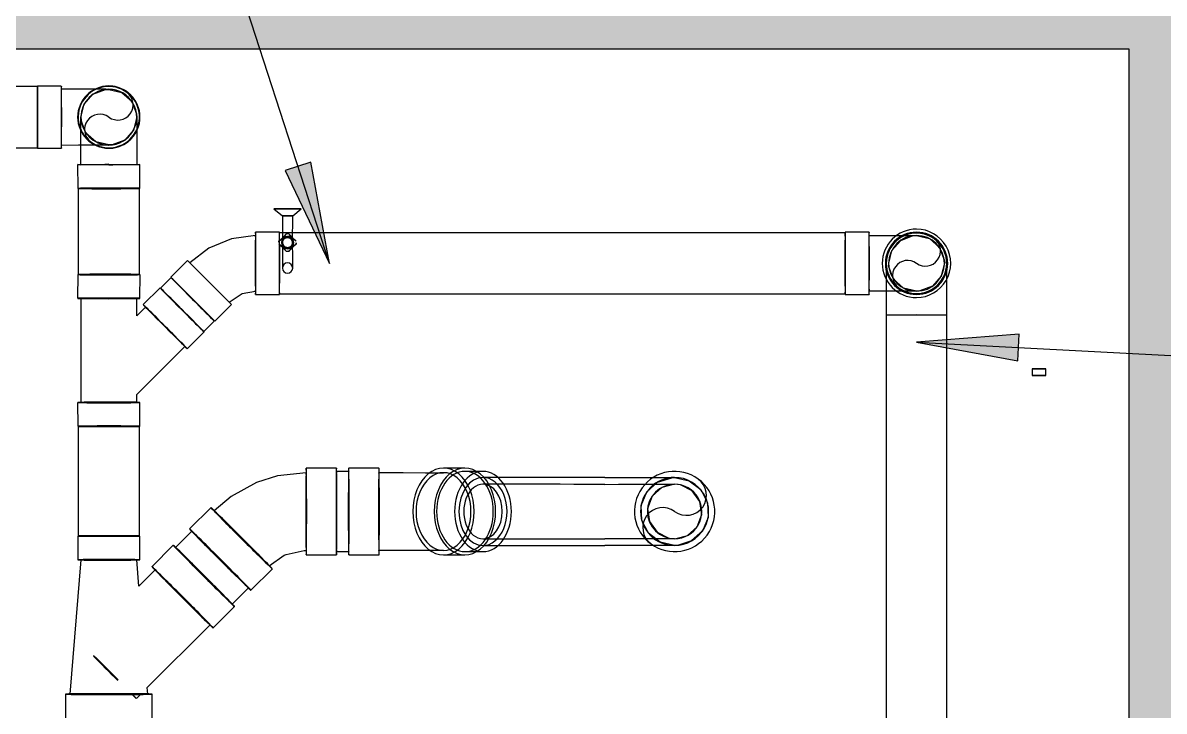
# Model space of a CAD drawing. Header units: inches. Extents: x 400392 to 401495, y 4543971 to 4544133.
# Drawn here: x 400865.218 to 400866.895, y 4544071.67 to 4544072.682 of the extents above; entities that cross this region are included whole.
import ezdxf

# ---------------------------------------------------------------- set-up
doc = ezdxf.new("R2010")
doc.units = ezdxf.units.IN
doc.header["$MEASUREMENT"] = 0
doc.layers.add('A-DETL-GENF', color=92, linetype='Continuous', lineweight=9)
doc.layers.add('kolon tarama prota', color=252, linetype='Continuous')
doc.layers.add('perde prota', color=1, linetype='Continuous')

# ---------------------------------------------------------------- blocks, each defined once
blk = doc.blocks.new('+24.06 mekanik')
at = {"layer": 'kolon tarama prota'}
for points in [[(105099.2, 206604.5), (105235.7, 206669.6), (105214.2, 206702.7)], [(104333, 206191.1), (104223.4, 206295.4), (104200.2, 206263.4)]]:
    blk.add_hatch(color=253, dxfattribs=at).paths.add_polyline_path(points, flags=0)
at = {"layer": 'kolon tarama prota', "color": 253}
for p, q in [((105099.2, 206604.5), (105531.3, 206884.9)), ((105068.1, 206725.2), (105068.1, 206725.2)), ((105214.2, 206702.7), (105099.2, 206604.5)), ((105235.7, 206669.6), (105214.2, 206702.7)), ((104947.6, 206694.3), (104919.3, 206673.7)), ((104919.8, 206673), (104247, 206184.2)), ((104994, 206671.3), (104994, 206671.3)), ((105099.2, 206604.5), (105235.7, 206669.6)), ((105259.7, 206672.8), (105275.9, 206684.6)), ((105275.9, 206684.6), (105259.7, 206672.8)), ((105259.7, 206672.8), (105265.6, 206664.7)), ((105265.6, 206664.7), (105281.8, 206676.5)), ((105281.8, 206676.5), (105265.6, 206664.7)), ((105281.8, 206676.5), (105275.9, 206684.6)), ((105075.7, 206636.8), (105111.7, 206662.9)), ((105111.7, 206662.9), (105075.7, 206636.8)), ((114612, 193586.7), (105111.7, 206662.9)), ((105039.7, 206610.6), (105075.7, 206636.8)), ((105075.7, 206636.8), (105039.7, 206610.6)), ((105075.7, 206636.8), (105075.7, 206636.8)), ((105075.7, 206636.8), (105075.7, 206636.8)), ((104973.2, 206599.6), (105001.5, 206620.2)), ((105039.7, 206610.6), (114540.1, 193534.5)), ((104299.9, 206111.4), (104972.7, 206600.2)), ((104333, 206191.1), (103931.9, 206483.1)), ((104223.4, 206295.4), (104200.2, 206263.4)), ((104333, 206191.1), (104223.4, 206295.4)), ((104200.2, 206263.4), (104333, 206191.1)), ((104252.3, 206231.4), (104219.9, 206207.8)), ((104219.9, 206207.8), (104252.3, 206231.4)), ((104248.1, 206215.9), (104252.3, 206231.4)), ((104219.9, 206207.8), (104235.9, 206207.1)), ((104248.1, 206215.9), (104235.9, 206207.1)), ((104235.9, 206207.1), (104248.1, 206215.9)), ((104235.9, 206207.1), (104248.1, 206215.9)), ((104248.1, 206215.9), (104235.9, 206207.1)), ((104235.9, 206207.1), (104259.2, 206175.1)), ((104271.3, 206183.9), (104248.1, 206215.9)), ((104246.5, 206184.8), (104218.2, 206164.3)), ((104284.4, 206165.9), (104271.3, 206183.9)), ((103860.8, 206170.4), (103832.5, 206149.8)), ((104259.2, 206175.1), (104272.3, 206157)), ((104845.7, 206174.2), (104808.5, 206147.2)), ((104851.6, 206166.1), (104814.4, 206139.1)), ((103833, 206149.2), (102688, 205317.3)), ((104042.9, 206116.5), (104022.3, 206144.8)), ((104116.7, 206013.6), (104042.3, 206116.1)), ((104272, 206090.2), (104300.3, 206110.8)), ((104861.4, 206074.4), (104898.6, 206101.4)), ((103886.4, 206075.7), (103914.7, 206096.3)), ((103948.2, 206091), (103968.8, 206062.7)), ((104739.8, 206097.3), (104700.7, 206068.8)), ((104745.7, 206089.2), (104706.5, 206060.8)), ((104867.3, 206066.3), (104904.5, 206093.3)), ((102740.9, 205244.5), (103885.9, 206076.4)), ((104161.6, 206072), (104156.2, 206037.4)), ((104161.6, 206072), (104252.1, 206057.7)), ((104252.1, 206057.7), (104161.6, 206072)), ((104166.4, 206071.2), (104247.3, 206058.4)), ((104247.3, 206058.4), (104166.4, 206071.2)), ((104695.4, 206076.1), (104673.9, 206060.5)), ((103969.4, 206063.2), (104043.9, 205960.7)), ((104246.6, 206023.1), (104252.1, 206057.7)), ((104671.1, 206064.4), (104645.7, 206045.9)), ((104156.9, 206037.3), (104153.5, 206015.5)), ((104156.2, 206037.4), (104246.6, 206023.1)), ((104246.6, 206023.1), (104156.2, 206037.4)), ((104152.7, 206015.6), (104147.2, 205981)), ((104242.4, 206001.3), (104245.8, 206023.2)), ((104753.6, 205996), (104792.7, 206024.5)), ((104759.4, 205987.9), (104798.6, 206016.4)), ((104137.9, 205985.7), (104117.4, 206014)), ((104237.7, 205966.7), (104243.1, 206001.2)), ((104149.1, 205962.1), (104134, 205982.9)), ((104568.9, 205990.1), (104532.9, 205964)), ((104152, 205980.2), (104149.1, 205962.1)), ((104217.2, 205868.4), (104232.9, 205967.4)), ((104743.2, 205965.1), (104764.7, 205980.7)), ((104043.3, 205960.2), (104063.8, 205931.9)), ((104518.4, 205953.4), (104482.4, 205927.3)), ((104535.7, 205960.1), (104521.2, 205949.6)), ((104720.6, 205942.7), (104746, 205961.2)), ((104067.8, 205934.7), (104157.7, 205810.8)), ((104607.9, 205860.8), (104643.9, 205887)), ((104224, 205859), (104217.2, 205868.4)), ((104590.5, 205854.1), (104605.1, 205864.7)), ((104214, 205851.8), (104214, 205851.7)), ((104214.5, 205851.6), (104214.6, 205852.2)), ((104248.5, 205833.5), (104227.9, 205861.8)), ((104557.4, 205824.1), (104593.3, 205850.2)), ((104342.7, 205702.5), (104247.9, 205833.1)), ((104153.8, 205808), (104174.4, 205779.7)), ((104403.3, 205798.1), (104396.3, 205754.2)), ((104175, 205780.2), (104269.9, 205649.6)), ((104522.2, 205734.3), (104529.2, 205778.2)), ((104401, 205753.5), (104395.7, 205719.9)), ((104512.2, 205701.4), (104517.5, 205735)), ((104391, 205720.6), (104384, 205676.7)), ((104363.9, 205674.6), (104343.4, 205702.9)), ((104510, 205656.8), (104516.9, 205700.7)), ((104385.3, 205642.4), (104360, 205671.8)), ((104390.6, 205675.7), (104385.3, 205642.4)), ((104269.3, 205649.1), (104289.9, 205620.8)), ((104483, 205528.8), (104503.4, 205657.8)), ((104293.8, 205623.6), (104396.8, 205454.3)), ((104489.2, 205521.5), (104483, 205528.8)), ((104479.5, 205506.5), (104480.9, 205515.5)), ((104520.7, 205489.4), (104494.6, 205525.4)), ((104470.4, 205508.2), (104470.6, 205507.6)), ((104391.4, 205450.5), (104417.5, 205414.5))]:
    blk.add_line(p, q, dxfattribs=at)
at = {"layer": 'kolon tarama prota', "color": 253, "flags": 128}
for points in [[(105007, 206731.4), (105025.1, 206738.8), (105044.5, 206736.9), (105060.9, 206726.2), (105064.2, 206722.3)], [(104950.5, 206690.4), (104970.9, 206705.2), (104988.6, 206718), (105001.1, 206727.1), (105006.7, 206731.2), (105007, 206731.4)], [(104997.9, 206674.2), (104990.5, 206692.3), (104992.4, 206711.8), (105003, 206728.2), (105007, 206731.4)], [(105064.2, 206722.3), (105071.6, 206704.2), (105069.7, 206684.7), (105059, 206668.3), (105055.1, 206665.1)], [(105111.7, 206662.9), (105096.2, 206684.2), (105082.6, 206702.9), (105072.7, 206716.6), (105067.5, 206723.6), (105067, 206724.4)], [(104995.1, 206672.1), (104997.8, 206668.3), (105005.8, 206657.3), (105018, 206640.6), (105032.9, 206620.1), (105039.7, 206610.6)], [(105055.1, 206665.1), (105037, 206657.7), (105017.5, 206659.6), (105001.1, 206670.2), (104997.9, 206674.2)], [(105055.1, 206665.1), (105051.3, 206662.3), (105040.4, 206654.4), (105023.8, 206642.4), (105003.8, 206627.8), (104998.6, 206624.1)], [(104845.7, 206174.2), (104861.7, 206185.8), (104880.6, 206199.6), (104899.3, 206213.2), (104915.1, 206224.7), (104925.4, 206232.1), (104928.5, 206234.4)], [(104987.3, 206153.5), (104967.5, 206144.9), (104945.8, 206145.5), (104926.5, 206155.1), (104913, 206172.1), (104907.9, 206193.1), (104912.3, 206214.3), (104925.2, 206231.7), (104928.5, 206234.4)], [(104928.5, 206234.4), (104948.4, 206243.1), (104970, 206242.5), (104989.4, 206232.8), (105002.9, 206215.9), (105007.9, 206194.8), (105003.6, 206173.6), (104990.7, 206156.2), (104987.3, 206153.5)], [(104981.4, 206161.6), (104993.9, 206176.4), (104997.9, 206195.3), (104992.6, 206213.9), (104979.2, 206227.8), (104960.9, 206233.9), (104941.8, 206230.6), (104934.4, 206226.3)], [(104851.6, 206166.1), (104867.6, 206177.8), (104886.4, 206191.5), (104905.2, 206205.1), (104921, 206216.6), (104931.2, 206224), (104934.4, 206226.3)], [(104934.4, 206226.3), (104922, 206211.5), (104918, 206192.6), (104923.2, 206174), (104936.6, 206160.1), (104955, 206154.1), (104974, 206157.4), (104981.4, 206161.6)], [(103920.2, 206207.5), (103916.4, 206204.8), (103905.4, 206196.8), (103888.9, 206184.8), (103868.8, 206170.3), (103863.7, 206166.5)], [(103911.1, 206150.3), (103903.7, 206168.4), (103905.6, 206187.9), (103916.2, 206204.3), (103920.2, 206207.5)], [(103920.2, 206207.5), (103938.3, 206214.9), (103957.7, 206213.1), (103974.1, 206202.4), (103977.4, 206198.5)], [(103977.4, 206198.5), (103984.8, 206180.4), (103982.9, 206160.9), (103972.2, 206144.5), (103968.3, 206141.3)], [(103977.4, 206198.5), (103980.1, 206194.7), (103988.1, 206183.8), (104000.1, 206167.2), (104014.7, 206147.2), (104018.4, 206142)], [(104293.3, 206153.7), (104290.6, 206157.4), (104284.4, 206165.9)], [(103952.1, 206093.8), (103937.3, 206114.3), (103924.4, 206132), (103915.4, 206144.4), (103911.3, 206150.1), (103911.1, 206150.3)], [(103968.3, 206141.3), (103950.2, 206133.9), (103930.7, 206135.7), (103914.3, 206146.4), (103911.1, 206150.3)], [(104221, 206160.4), (104195, 206135.6), (104176.3, 206104.9), (104166.4, 206071.2)], [(104272.3, 206157), (104278.6, 206148.4), (104281.1, 206144.9)], [(104981.4, 206161.6), (104977.6, 206158.8), (104966.8, 206151), (104950.7, 206139.3), (104931.8, 206125.5), (104913, 206111.9), (104898.6, 206101.4)], [(104987.3, 206153.5), (104983.5, 206150.8), (104972.7, 206142.9), (104956.6, 206131.2), (104937.7, 206117.4), (104918.9, 206103.8), (104904.5, 206093.3)], [(103911.8, 206100.2), (103932.3, 206115.1), (103949.9, 206127.9), (103962.4, 206137), (103968.1, 206141.1), (103968.3, 206141.3)], [(104808.5, 206147.2), (104792.5, 206135.6), (104773.6, 206121.8), (104754.8, 206108.2), (104739.8, 206097.3)], [(104814.4, 206139.1), (104798.3, 206127.5), (104779.5, 206113.8), (104760.7, 206100.1), (104745.7, 206089.2)], [(104247.3, 206058.4), (104255.4, 206079.6), (104269.2, 206094.1)], [(104792.7, 206024.5), (104808.7, 206036.1), (104827.6, 206049.8), (104846.4, 206063.5), (104861.4, 206074.4)], [(104798.6, 206016.4), (104814.6, 206028), (104833.5, 206041.7), (104852.3, 206055.4), (104867.3, 206066.3)], [(104572.8, 205984.8), (104601.5, 206005.7), (104628.2, 206025), (104649.5, 206040.5)], [(104716.7, 205948.1), (104693.7, 205931.3), (104666.8, 205911.8), (104640, 205892.3)], [(104486.3, 205921.9), (104454.8, 205893.2), (104435.6, 205867.1)], [(104435.6, 205867.1), (104417.5, 205828.5), (104409.8, 205797.1)], [(104533.1, 205807.4), (104551, 205827.6), (104553.5, 205829.5)], [(104522.7, 205779.2), (104531.5, 205804.7), (104533.1, 205807.4)]]:
    blk.add_lwpolyline(points, dxfattribs=at)
at = {"layer": 'kolon tarama prota', "color": 253}
for centre, radius, start, end in [((105031, 206698.2), 50.3, 126, 306), ((105031, 206698.2), 50.3, 126, 306), ((105031, 206698.2), 45.8, 36, 216), ((105031, 206698.2), 45.8, 36, 216), ((105031, 206698.2), 45.8, 36, 216), ((105031, 206698.2), 45.8, 36, 216), ((105031, 206698.2), 44.4, 0, 180), ((105031, 206698.2), 44.5, 36, 216), ((105031, 206698.2), 41, 36, 216), ((105031, 206698.2), 41, 36, 216), ((105031, 206698.2), 50.3, 306, 126), ((105031, 206698.2), 50.3, 306, 126), ((105031, 206698.2), 44.5, 306, 126), ((105031, 206720.5), 22.2, 270, 90), ((105031, 206698.2), 44.4, 126, 306), ((105031, 206698.2), 45.8, 216, 36), ((105031, 206698.2), 45.8, 216, 36), ((105031, 206698.2), 45.8, 216, 36), ((105031, 206698.2), 45.8, 216, 36), ((105031, 206698.2), 44.4, 216, 36), ((105031, 206698.2), 41, 216, 36), ((105031, 206698.2), 41, 216, 36), ((105031, 206698.2), 44.5, 180, 0), ((105031, 206676), 22.2, 90, 270), ((104957.9, 206194), 59, 0, 180), ((104957.9, 206223.5), 29.5, 270, 90), ((104957.9, 206194), 50, 126, 306), ((104957.9, 206194), 50, 126, 306), ((104957.9, 206194), 50, 126, 306), ((104957.9, 206194), 50, 306, 126), ((104957.9, 206194), 50, 306, 126), ((104957.9, 206194), 50, 306, 126), ((104957.9, 206194), 40, 306, 126), ((104957.9, 206194), 40, 306, 126), ((104957.9, 206194), 40, 306, 126), ((103944.2, 206174.4), 45.8, 36, 216), ((103944.2, 206174.4), 45.8, 36, 216), ((103944.2, 206174.4), 45, 0, 180), ((103944.2, 206174.4), 45.8, 306, 126), ((103944.2, 206174.4), 45.8, 306, 126), ((103944.2, 206196.9), 22.5, 270, 90), ((104957.9, 206194), 40, 126, 306), ((104957.9, 206194), 40, 126, 306), ((104957.9, 206194), 40, 126, 306), ((103944.2, 206174.4), 45.8, 126, 306), ((103944.2, 206174.4), 45.8, 126, 306), ((103944.2, 206174.4), 41, 36, 216), ((103944.2, 206174.4), 41, 126, 306), ((103944.2, 206174.4), 45.8, 216, 36), ((103944.2, 206174.4), 45.8, 216, 36), ((103944.2, 206174.4), 41, 306, 126), ((103944.2, 206174.4), 41, 216, 36), ((104265.2, 206179.5), 12.8, 126, 135.7572), ((104265.2, 206179.5), 9.09, 126, 306), ((104265.2, 206179.5), 12.8, 116.2428, 126), ((104265.2, 206179.5), 7.5, 126, 216), ((104265.2, 206179.5), 9.09, 306, 126), ((104265.2, 206179.5), 7.5, 36, 126), ((104265.2, 206179.5), 7.5, 306, 36), ((104265.2, 206179.5), 12.8, 26.2428, 45.7572), ((104957.9, 206194), 59, 180, 0), ((104957.9, 206164.5), 29.5, 90, 270), ((103944.2, 206174.4), 45, 180, 0), ((103944.2, 206151.9), 22.5, 90, 270), ((104265.2, 206179.5), 12.8, 206.2428, 225.7572), ((104265.2, 206179.5), 7.5, 216, 306), ((104265.2, 206179.5), 12.8, 296.2428, 306), ((104265.2, 206179.5), 12.8, 306, 315.7572), ((104287.2, 206149.3), 7.5, 36, 216), ((104287.2, 206149.3), 7.5, 216, 36)]:
    blk.add_arc(centre, radius, start, end, dxfattribs=at)
for centre, major_axis, ratio, start_param, end_param in [((104974.6, 206657.2), (-26.9, 37), 0.01, 4.712389, 7.853982), ((104974.6, 206657.2), (-24.1, 33.1), 0.01, 4.712389, 7.853982), ((104946.2, 206636.6), (-26.9, 37), 0.01, 4.712389, 7.853982), ((104946.2, 206636.6), (-26.5, 36.4), 0.01, 0, 1.570796), ((104946.2, 206636.6), (-26.5, 36.4), 0.01, 4.712389, 6.283185), ((104974.6, 206657.2), (-26.9, 37), 0.01, 1.570796, 4.712389), ((104974.6, 206657.2), (-24.1, 33.1), 0.01, 1.570796, 4.712389), ((104946.2, 206636.6), (-26.9, 37), 0.01, 1.570796, 4.712389), ((104946.2, 206636.6), (-26.5, 36.4), 0.01, 1.570796, 3.141593), ((104946.2, 206636.6), (-26.5, 36.4), 0.01, 3.141593, 4.712389), ((104273.4, 206147.8), (-26.9, 37), 0.011641, 6.271544, 9.413137), ((104273.4, 206147.8), (-26.9, 37), 0.011641, 3.129952, 6.271544), ((104273.4, 206147.8), (-26.5, 36.4), 0.01, 0, 1.570796), ((104273.4, 206147.8), (-26.5, 36.4), 0.01, 4.712389, 6.283185), ((103887.8, 206133.4), (-26.9, 37), 0.009982, 4.712389, 7.853982), ((103887.8, 206133.4), (-24.1, 33.1), 0.009982, 4.712389, 7.853982), ((103859.4, 206112.8), (-26.9, 37), 0.009982, 4.712389, 7.853982), ((103859.4, 206112.8), (-26.5, 36.4), 0.009982, 0, 1.570796), ((103859.4, 206112.8), (-26.5, 36.4), 0.009982, 4.712389, 6.283185), ((104245.1, 206127.2), (-26.9, 37), 0.011641, 6.271544, 9.413137), ((104245.1, 206127.2), (-26.9, 37), 0.011641, 3.129952, 6.271544), ((104245.1, 206127.2), (-24.1, 33.1), 0.011641, 6.271544, 9.413137), ((104245.1, 206127.2), (-24.1, 33.1), 0.011641, 3.129952, 6.271544), ((103887.8, 206133.4), (-24.1, 33.1), 0.009982, 1.570796, 4.712389), ((103887.8, 206133.4), (-26.9, 37), 0.009982, 1.570796, 4.712389), ((103985.3, 206117.9), (37, 26.9), 0.010033, 4.712389, 7.853982), ((103985.3, 206117.9), (33.1, 24.1), 0.010033, 4.712389, 7.853982), ((104273.4, 206147.8), (-26.5, 36.4), 0.01, 1.570796, 3.141593), ((104273.4, 206147.8), (-26.5, 36.4), 0.01, 3.141593, 4.712389), ((103985.3, 206117.9), (37, 26.9), 0.010033, 1.570796, 4.712389), ((103985.3, 206117.9), (33.1, 24.1), 0.010033, 1.570796, 4.712389), ((104005.8, 206089.6), (37, 26.9), 0.010033, 4.712389, 7.853982), ((104005.8, 206089.6), (36.4, 26.5), 0.010033, 0, 1.570796), ((104005.8, 206089.6), (36.4, 26.5), 0.010033, 4.712389, 6.283185), ((103859.4, 206112.8), (-26.9, 37), 0.009982, 1.570796, 4.712389), ((103859.4, 206112.8), (-26.5, 36.4), 0.009982, 1.570796, 3.141593), ((103859.4, 206112.8), (-26.5, 36.4), 0.009982, 3.141593, 4.712389), ((104005.8, 206089.6), (37, 26.9), 0.010033, 1.570796, 4.712389), ((104005.8, 206089.6), (36.4, 26.5), 0.010033, 1.570796, 3.141593), ((104005.8, 206089.6), (36.4, 26.5), 0.010033, 3.141593, 4.712389), ((104730, 206028.4), (-34.7, 47.7), 0.707107, 4.712389, 6.283185), ((104708.6, 206012.8), (-37.5, 51.6), 0.707107, 4.712389, 7.853982), ((104708.6, 206012.8), (-34.7, 47.7), 0.707107, 4.712389, 6.283185), ((104730, 206028.4), (-34.7, 47.7), 0.707107, 0, 1.570796), ((104730, 206028.4), (29.4, -40.5), 0.707107, 3.141593, 6.283185), ((104730, 206028.4), (29.4, -40.5), 0.707107, 0, 3.141593), ((104730, 206028.4), (-23.5, 32.4), 0.707107, 3.141593, 6.283185), ((104683.1, 205994.3), (-37.5, 51.6), 0.707107, 4.712389, 7.853982), ((104708.6, 206012.8), (-34.7, 47.7), 0.707107, 0, 1.570796), ((104730, 206028.4), (-23.5, 32.4), 0.707107, 0, 3.141593), ((104730, 206028.4), (-34.7, 47.7), 0.707107, 3.141593, 4.712389), ((104201.4, 206030.2), (-44.4, 7.1), 0.007149, 4.712389, 6.283185), ((104201.4, 206030.2), (-44.4, 7.1), 0.007149, 0, 1.570796), ((104683.1, 205994.3), (-33.6, 46.2), 0.707107, 4.712389, 7.853982), ((104708.6, 206012.8), (-37.5, 51.6), 0.707107, 1.570796, 4.712389), ((104708.6, 206012.8), (-34.7, 47.7), 0.707107, 3.141593, 4.712389), ((104197.9, 206008.4), (-45.2, 7.2), 0.007094, 3.148687, 6.29028), ((104197.9, 206008.4), (-45.2, 7.2), 0.007094, 0.007095, 3.148687), ((104197.9, 206008.4), (-44.4, 7.1), 0.007149, 0, 1.570796), ((104197.9, 206008.4), (-44.4, 7.1), 0.007149, 4.712389, 6.283185), ((104201.4, 206030.2), (-44.4, 7.1), 0.007149, 1.570796, 3.141593), ((104201.4, 206030.2), (-44.4, 7.1), 0.007149, 3.141593, 4.712389), ((104683.1, 205994.3), (-37.5, 51.6), 0.707107, 1.570796, 4.712389), ((104683.1, 205994.3), (-33.6, 46.2), 0.707107, 1.570796, 4.712389), ((104080.3, 205987.1), (37, 26.9), 0.010033, 0, 3.141593), ((104080.3, 205987.1), (37, 26.9), 0.010033, 3.141593, 6.283185), ((104080.3, 205987.1), (36.4, 26.5), 0.010033, 0, 1.570796), ((104080.3, 205987.1), (36.4, 26.5), 0.010033, 4.712389, 6.283185), ((104197.9, 206008.4), (-44.4, 7.1), 0.007149, 1.570796, 3.141593), ((104197.9, 206008.4), (-44.4, 7.1), 0.007149, 3.141593, 4.712389), ((104730, 206028.4), (-34.7, 47.7), 0.707107, 1.570796, 3.141593), ((104080.3, 205987.1), (36.4, 26.5), 0.010033, 1.570796, 3.141593), ((104080.3, 205987.1), (36.4, 26.5), 0.010033, 3.141593, 4.712389), ((104100.9, 205958.8), (37, 26.9), 0.010033, 0, 3.141593), ((104100.9, 205958.8), (37, 26.9), 0.010033, 3.141593, 6.283185), ((104100.9, 205958.8), (33.1, 24.1), 0.010033, 0, 3.141593), ((104100.9, 205958.8), (33.1, 24.1), 0.010033, 3.141593, 6.283185), ((104192.4, 205973.8), (-45.2, 7.2), 0.007094, 3.148687, 6.29028), ((104606.4, 205938.5), (-37.5, 51.6), 0.01, 4.712389, 7.853982), ((104606.4, 205938.5), (-33.6, 46.2), 0.01, 4.712389, 7.853982), ((104708.6, 206012.8), (-34.7, 47.7), 0.707107, 1.570796, 3.141593), ((104192.4, 205973.8), (-45.2, 7.2), 0.007094, 0.007095, 3.148687), ((104192.4, 205973.8), (-40.5, 6.4), 0.007094, 3.148687, 6.29028), ((104192.4, 205973.8), (-40.5, 6.4), 0.007094, 0.007095, 3.148687), ((104555.8, 205901.8), (-37.5, 51.6), 0.01, 0.004142, 3.145735), ((104555.8, 205901.8), (-37.5, 51.6), 0.01, 3.145735, 6.287327), ((104555.8, 205901.8), (-34.7, 47.7), 0.01, 0, 1.570796), ((104555.8, 205901.8), (-34.7, 47.7), 0.01, 4.712389, 6.283185), ((104570.4, 205912.4), (-37.5, 51.6), 0.01, 4.712389, 7.853982), ((104570.4, 205912.4), (-34.7, 47.7), 0.01, 0, 1.570796), ((104570.4, 205912.4), (-34.7, 47.7), 0.01, 4.712389, 6.283185), ((104606.4, 205938.5), (-33.6, 46.2), 0.01, 1.570796, 4.712389), ((104606.4, 205938.5), (-37.5, 51.6), 0.01, 1.570796, 4.712389), ((104519.9, 205875.7), (-37.5, 51.6), 0.01, 0.004142, 3.145735), ((104519.9, 205875.7), (-37.5, 51.6), 0.01, 3.145735, 6.287327), ((104519.9, 205875.7), (-33.6, 46.2), 0.01, 0.004142, 3.145735), ((104519.9, 205875.7), (-33.6, 46.2), 0.01, 3.145735, 6.287327), ((104555.8, 205901.8), (-34.7, 47.7), 0.01, 1.570796, 3.141593), ((104555.8, 205901.8), (-34.7, 47.7), 0.01, 3.141593, 4.712389), ((104570.4, 205912.4), (-37.5, 51.6), 0.01, 1.570796, 4.712389), ((104570.4, 205912.4), (-34.7, 47.7), 0.01, 1.570796, 3.141593), ((104570.4, 205912.4), (-34.7, 47.7), 0.01, 3.141593, 4.712389), ((104190.9, 205834.9), (37, 26.9), 0.010033, 0, 3.141593), ((104190.9, 205834.9), (37, 26.9), 0.010033, 3.141593, 6.283185), ((104190.9, 205834.9), (33.1, 24.1), 0.010033, 0, 3.141593), ((104190.9, 205834.9), (33.1, 24.1), 0.010033, 3.141593, 6.283185), ((104174.1, 205858), (-40.5, 6.4), 0.007094, 3.148687, 3.313339), ((104174.1, 205858), (-40.5, 6.4), 0.007094, 2.984036, 3.148687), ((104211.5, 205806.6), (37, 26.9), 0.010033, 0, 3.141593), ((104211.5, 205806.6), (37, 26.9), 0.010033, 3.141593, 6.283185), ((104211.5, 205806.6), (36.4, 26.5), 0.009999, 0, 1.570796), ((104211.5, 205806.6), (36.4, 26.5), 0.009999, 4.712389, 6.283185), ((104211.5, 205806.6), (36.4, 26.5), 0.009999, 1.570796, 3.141593), ((104211.5, 205806.6), (36.4, 26.5), 0.009999, 3.141593, 4.712389), ((104466.2, 205788.1), (-63, 10), 0.01, 6.279043, 9.420636), ((104466.2, 205788.1), (-63, 10), 0.01, 3.137451, 6.279043), ((104466.2, 205788.1), (-56.4, 8.9), 0.01, 6.279043, 9.420636), ((104466.2, 205788.1), (-56.4, 8.9), 0.01, 3.137451, 6.279043), ((104459.3, 205744.2), (-63, 10), 0.01, 6.279043, 9.420636), ((104459.3, 205744.2), (-63, 10), 0.01, 3.137451, 6.279043), ((104459.3, 205744.2), (-58.3, 9.2), 0.01, 4.712389, 6.283185), ((104459.3, 205744.2), (-58.3, 9.2), 0.01, 0, 1.570796), ((104459.3, 205744.2), (-58.3, 9.2), 0.01, 1.570796, 3.141593), ((104459.3, 205744.2), (-58.3, 9.2), 0.01, 3.141593, 4.712389), ((104454, 205710.7), (-63, 10), 0.009999, 3.145734, 6.287327), ((104454, 205710.7), (-63, 10), 0.009999, 0.004141, 3.145734), ((104454, 205710.7), (-58.3, 9.2), 0.01, 0, 1.570796), ((104454, 205710.7), (-58.3, 9.2), 0.01, 4.712389, 6.283185), ((104306.3, 205676), (37, 26.9), 0.009999, 6.279043, 9.420635), ((104306.3, 205676), (37, 26.9), 0.009999, 3.13745, 6.279043), ((104306.3, 205676), (36.4, 26.5), 0.009999, 0, 1.570796), ((104306.3, 205676), (36.4, 26.5), 0.009999, 4.712389, 6.283185), ((104454, 205710.7), (-58.3, 9.2), 0.01, 1.570796, 3.141593), ((104454, 205710.7), (-58.3, 9.2), 0.01, 3.141593, 4.712389), ((104306.3, 205676), (36.4, 26.5), 0.009999, 1.570796, 3.141593), ((104306.3, 205676), (36.4, 26.5), 0.009999, 3.141593, 4.712389), ((104326.9, 205647.7), (37, 26.9), 0.009999, 6.279043, 9.420635), ((104326.9, 205647.7), (37, 26.9), 0.009999, 3.13745, 6.279043), ((104447, 205666.8), (-63, 10), 0.009999, 3.145734, 6.287327), ((104447, 205666.8), (-63, 10), 0.009999, 0.004141, 3.145734), ((104447, 205666.8), (-56.4, 8.9), 0.009999, 3.145734, 6.287327), ((104447, 205666.8), (-56.4, 8.9), 0.009999, 0.004141, 3.145734), ((104443, 205487.9), (51.6, 37.5), 0.009999, 6.279043, 9.420635), ((104443, 205487.9), (51.6, 37.5), 0.009999, 3.13745, 6.279043), ((104423, 205515.4), (-56.4, 8.9), 0.009999, 4.371053, 5.308109), ((104423, 205515.4), (-56.4, 8.9), 0.009999, 0.983359, 1.920415), ((104423, 205515.4), (-56.4, 8.9), 0.009999, 3.145734, 3.71793), ((104423, 205515.4), (-56.4, 8.9), 0.009999, 2.573538, 3.145734)]:
    blk.add_ellipse(centre, major_axis=major_axis, ratio=ratio, start_param=start_param, end_param=end_param, dxfattribs=at)
for points, knots in [([(104253.7, 206173.9), (104253.8, 206174.2), (104254, 206174.7), (104254.1, 206175.3), (104254.2, 206175.6), (104254.3, 206175.9), (104254.3, 206176.1), (104254.4, 206176.3), (104254.4, 206176.5), (104254.5, 206176.7), (104254.6, 206177), (104254.6, 206177.3), (104254.7, 206177.6), (104254.7, 206177.8), (104254.8, 206177.8), (104254.8, 206177.9), (104254.8, 206178), (104254.8, 206178.1), (104254.9, 206178.3), (104254.9, 206178.6), (104255, 206179), (104255.1, 206179.5), (104255.2, 206180.1), (104255.3, 206180.6), (104255.3, 206180.9), (104255.4, 206181.1), (104255.4, 206181.3), (104255.4, 206181.6), (104255.5, 206182.1), (104255.6, 206182.7), (104255.7, 206183.2), (104255.7, 206183.6), (104255.7, 206183.9), (104255.8, 206184.1), (104255.8, 206184.2), (104255.8, 206184.3), (104255.8, 206184.4), (104255.8, 206184.5), (104255.8, 206184.6), (104255.8, 206184.9), (104255.9, 206185.3), (104255.9, 206185.6), (104255.9, 206185.8), (104255.9, 206186), (104255.9, 206186.2), (104255.9, 206186.4), (104256, 206186.7), (104256, 206187), (104256, 206187.6), (104256, 206188.1), (104256, 206188.5)], [-1, -1, -1, -1, -0.875, -0.84375, -0.8125, -0.78125, -0.765625, -0.75, -0.734375, -0.71875, -0.6875, -0.65625, -0.640625, -0.632812, -0.628906, -0.625, -0.621094, -0.617188, -0.609375, -0.59375, -0.578125, -0.5625, -0.53125, -0.515625, -0.507812, -0.5, -0.492188, -0.484375, -0.46875, -0.4375, -0.421875, -0.40625, -0.390625, -0.382812, -0.378906, -0.375, -0.371094, -0.367188, -0.359375, -0.34375, -0.3125, -0.28125, -0.265625, -0.25, -0.234375, -0.21875, -0.1875, -0.15625, -0.125, 0, 0, 0, 0]), ([(104259.2, 206175.1), (104258.9, 206175.4), (104258.5, 206176.1), (104258.2, 206176.9), (104258, 206177.7), (104257.8, 206178.3), (104257.8, 206178.8), (104257.7, 206179.2), (104257.7, 206179.5), (104257.7, 206179.8), (104257.8, 206180.2), (104257.8, 206180.7), (104257.9, 206181.3), (104258, 206181.7), (104258.2, 206182), (104258.3, 206182.3), (104258.5, 206182.8), (104258.8, 206183.3), (104259.2, 206184), (104259.6, 206184.5), (104260.2, 206185.1), (104260.8, 206185.6), (104261.5, 206186), (104262.2, 206186.4), (104262.9, 206186.7), (104263.6, 206186.9), (104264.2, 206187), (104264.7, 206187), (104265.1, 206187), (104265.4, 206187), (104265.9, 206187), (104266.4, 206187), (104266.9, 206186.8), (104267.3, 206186.7), (104267.6, 206186.6), (104267.9, 206186.5), (104268.3, 206186.4), (104268.7, 206186.2), (104269.2, 206185.9), (104269.9, 206185.4), (104270.6, 206184.8), (104271.1, 206184.2), (104271.3, 206183.9)], [0, 0, 0, 0, 0.055556, 0.111111, 0.138889, 0.166667, 0.194444, 0.208333, 0.222222, 0.236111, 0.25, 0.277778, 0.305556, 0.319444, 0.333333, 0.347222, 0.361111, 0.388889, 0.416667, 0.444444, 0.472222, 0.5, 0.527778, 0.555556, 0.583333, 0.611111, 0.638889, 0.652778, 0.666667, 0.680556, 0.694444, 0.722222, 0.75, 0.763889, 0.777778, 0.791667, 0.805556, 0.833333, 0.861111, 0.888889, 0.944444, 1, 1, 1, 1]), ([(104271.3, 206183.9), (104271.5, 206183.6), (104271.9, 206183), (104272.3, 206182.1), (104272.5, 206181.4), (104272.6, 206180.8), (104272.7, 206180.3), (104272.7, 206179.9), (104272.7, 206179.6), (104272.7, 206179.3), (104272.7, 206178.9), (104272.7, 206178.3), (104272.5, 206177.8), (104272.4, 206177.4), (104272.3, 206177), (104272.2, 206176.7), (104272, 206176.3), (104271.7, 206175.7), (104271.3, 206175.1), (104270.8, 206174.5), (104270.3, 206174), (104269.6, 206173.5), (104269, 206173), (104268.3, 206172.7), (104267.6, 206172.4), (104266.8, 206172.2), (104266.2, 206172.1), (104265.8, 206172.1), (104265.4, 206172), (104265.1, 206172), (104264.6, 206172), (104264.1, 206172.1), (104263.5, 206172.2), (104263.1, 206172.3), (104262.8, 206172.4), (104262.6, 206172.5), (104262.2, 206172.7), (104261.7, 206172.9), (104261.2, 206173.2), (104260.6, 206173.6), (104259.9, 206174.2), (104259.4, 206174.8), (104259.2, 206175.1)], [0, 0, 0, 0, 0.055556, 0.111111, 0.138889, 0.166667, 0.194444, 0.208333, 0.222222, 0.236111, 0.25, 0.277778, 0.305556, 0.319444, 0.333333, 0.347222, 0.361111, 0.388889, 0.416667, 0.444444, 0.472222, 0.5, 0.527778, 0.555556, 0.583333, 0.611111, 0.638889, 0.652778, 0.666667, 0.680556, 0.694444, 0.722222, 0.75, 0.763889, 0.777778, 0.791667, 0.805556, 0.833333, 0.861111, 0.888889, 0.944444, 1, 1, 1, 1]), ([(104259.6, 206191.1), (104259.9, 206191), (104260.4, 206190.8), (104261, 206190.6), (104261.3, 206190.6), (104261.6, 206190.5), (104261.8, 206190.4), (104262, 206190.4), (104262.2, 206190.3), (104262.4, 206190.3), (104262.7, 206190.2), (104263, 206190.1), (104263.3, 206190.1), (104263.5, 206190), (104263.6, 206190), (104263.6, 206190), (104263.7, 206190), (104263.8, 206190), (104264, 206189.9), (104264.3, 206189.9), (104264.7, 206189.8), (104265.3, 206189.7), (104265.8, 206189.6), (104266.3, 206189.5), (104266.6, 206189.4), (104266.8, 206189.4), (104267, 206189.4), (104267.3, 206189.3), (104267.8, 206189.3), (104268.4, 206189.2), (104268.9, 206189.1), (104269.3, 206189.1), (104269.6, 206189), (104269.8, 206189), (104269.9, 206189), (104270, 206189), (104270.1, 206189), (104270.2, 206189), (104270.3, 206189), (104270.6, 206188.9), (104271, 206188.9), (104271.3, 206188.9), (104271.5, 206188.9), (104271.7, 206188.9), (104271.9, 206188.8), (104272.1, 206188.8), (104272.4, 206188.8), (104272.7, 206188.8), (104273.3, 206188.8), (104273.8, 206188.7), (104274.2, 206188.7)], [-1, -1, -1, -1, -0.875, -0.84375, -0.8125, -0.78125, -0.765625, -0.75, -0.734375, -0.71875, -0.6875, -0.65625, -0.640625, -0.632812, -0.628906, -0.625, -0.621094, -0.617188, -0.609375, -0.59375, -0.578125, -0.5625, -0.53125, -0.515625, -0.507812, -0.5, -0.492188, -0.484375, -0.46875, -0.4375, -0.421875, -0.40625, -0.390625, -0.382812, -0.378906, -0.375, -0.371094, -0.367188, -0.359375, -0.34375, -0.3125, -0.28125, -0.265625, -0.25, -0.234375, -0.21875, -0.1875, -0.15625, -0.125, 0, 0, 0, 0]), ([(104276.8, 206185.2), (104276.7, 206184.9), (104276.5, 206184.4), (104276.4, 206183.8), (104276.3, 206183.5), (104276.2, 206183.2), (104276.1, 206183), (104276.1, 206182.8), (104276, 206182.6), (104276, 206182.4), (104275.9, 206182.1), (104275.8, 206181.8), (104275.8, 206181.5), (104275.7, 206181.3), (104275.7, 206181.2), (104275.7, 206181.1), (104275.7, 206181.1), (104275.7, 206181), (104275.6, 206180.8), (104275.6, 206180.5), (104275.5, 206180.1), (104275.4, 206179.5), (104275.3, 206178.9), (104275.2, 206178.4), (104275.1, 206178.2), (104275.1, 206178), (104275.1, 206177.8), (104275, 206177.5), (104275, 206177), (104274.9, 206176.4), (104274.8, 206175.9), (104274.8, 206175.5), (104274.7, 206175.1), (104274.7, 206175), (104274.7, 206174.8), (104274.7, 206174.8), (104274.7, 206174.7), (104274.7, 206174.6), (104274.7, 206174.4), (104274.6, 206174.1), (104274.6, 206173.8), (104274.6, 206173.5), (104274.6, 206173.3), (104274.6, 206173.1), (104274.5, 206172.9), (104274.5, 206172.7), (104274.5, 206172.4), (104274.5, 206172.1), (104274.5, 206171.4), (104274.4, 206170.9), (104274.4, 206170.6)], [-1, -1, -1, -1, -0.875, -0.84375, -0.8125, -0.78125, -0.765625, -0.75, -0.734375, -0.71875, -0.6875, -0.65625, -0.640625, -0.632812, -0.628906, -0.625, -0.621094, -0.617188, -0.609375, -0.59375, -0.578125, -0.5625, -0.53125, -0.515625, -0.507812, -0.5, -0.492188, -0.484375, -0.46875, -0.4375, -0.421875, -0.40625, -0.390625, -0.382812, -0.378906, -0.375, -0.371094, -0.367188, -0.359375, -0.34375, -0.3125, -0.28125, -0.265625, -0.25, -0.234375, -0.21875, -0.1875, -0.15625, -0.125, 0, 0, 0, 0]), ([(104270.9, 206168), (104270.6, 206168.1), (104270.1, 206168.3), (104269.5, 206168.4), (104269.2, 206168.5), (104268.9, 206168.6), (104268.7, 206168.6), (104268.5, 206168.7), (104268.3, 206168.7), (104268.1, 206168.8), (104267.8, 206168.8), (104267.5, 206168.9), (104267.2, 206169), (104267, 206169), (104266.9, 206169), (104266.8, 206169.1), (104266.8, 206169.1), (104266.7, 206169.1), (104266.5, 206169.1), (104266.2, 206169.2), (104265.8, 206169.3), (104265.2, 206169.4), (104264.6, 206169.5), (104264.1, 206169.6), (104263.9, 206169.6), (104263.7, 206169.7), (104263.5, 206169.7), (104263.2, 206169.7), (104262.7, 206169.8), (104262.1, 206169.9), (104261.6, 206170), (104261.2, 206170), (104260.9, 206170), (104260.7, 206170.1), (104260.5, 206170.1), (104260.5, 206170.1), (104260.4, 206170.1), (104260.3, 206170.1), (104260.1, 206170.1), (104259.8, 206170.1), (104259.5, 206170.2), (104259.2, 206170.2), (104259, 206170.2), (104258.8, 206170.2), (104258.6, 206170.2), (104258.4, 206170.2), (104258.1, 206170.3), (104257.8, 206170.3), (104257.1, 206170.3), (104256.6, 206170.3), (104256.3, 206170.3)], [-1, -1, -1, -1, -0.875, -0.84375, -0.8125, -0.78125, -0.765625, -0.75, -0.734375, -0.71875, -0.6875, -0.65625, -0.640625, -0.632812, -0.628906, -0.625, -0.621094, -0.617188, -0.609375, -0.59375, -0.578125, -0.5625, -0.53125, -0.515625, -0.507812, -0.5, -0.492188, -0.484375, -0.46875, -0.4375, -0.421875, -0.40625, -0.390625, -0.382812, -0.378906, -0.375, -0.371094, -0.367188, -0.359375, -0.34375, -0.3125, -0.28125, -0.265625, -0.25, -0.234375, -0.21875, -0.1875, -0.15625, -0.125, 0, 0, 0, 0])]:
    blk.add_open_spline(points, degree=3, knots=knots, dxfattribs=at)
for points in [[(104256, 206188.5), (104256, 206185.9), (104255.5, 206180.9), (104254.4, 206176.1), (104253.7, 206173.9)], [(104274.2, 206188.7), (104271.6, 206188.8), (104266.6, 206189.3), (104261.8, 206190.4), (104259.6, 206191.1)], [(104274.4, 206170.6), (104274.5, 206173.1), (104275, 206178.2), (104276.1, 206182.9), (104276.8, 206185.2)], [(104256.3, 206170.3), (104258.8, 206170.3), (104263.9, 206169.8), (104268.6, 206168.7), (104270.9, 206168)]]:
    blk.add_open_spline(points, degree=3, dxfattribs=at)

msp = doc.modelspace()

# ---------------------------------------------------------------- hatches: boundary and pattern name
at = {"layer": 'kolon tarama prota'}
h = msp.add_hatch(color=256, dxfattribs=at)
h.dxf.hatch_style = 1
h.paths.add_polyline_path([(400868.0437, 4544074.1433), (400840.9587, 4544074.1433), (400840.9587, 4544074.5433), (400839.9587, 4544074.5433), (400839.9587, 4544074.1433), (400832.7587, 4544074.1433), (400832.7587, 4544074.5433), (400831.7587, 4544074.5433), (400831.7587, 4544074.1433), (400818.3473, 4544074.1433), (400820.4119, 4544072.6433), (400866.8437, 4544072.6433), (400866.8437, 4544047.7433), (400854.9952, 4544047.7433), (400854.9952, 4544045.9433), (400855.9952, 4544045.9433), (400855.9952, 4544046.2433), (400868.0437, 4544046.2433), (400868.0437, 4544049.2874), (400868.4437, 4544049.2874), (400868.4437, 4544050.2874), (400868.0457, 4544050.2874), (400868.0457, 4544056.1374), (400868.4437, 4544056.1374), (400868.4437, 4544057.1374), (400868.0437, 4544057.1374)])

# ---------------------------------------------------------------- linework, layer by layer
at = {"layer": 'perde prota'}
msp.add_lwpolyline([(400868.0437, 4544074.1433), (400868.0437, 4544057.1374), (400868.4437, 4544057.1374), (400868.4437, 4544056.1374), (400868.0457, 4544056.1374), (400868.0457, 4544050.2874), (400868.4437, 4544050.2874), (400868.4437, 4544049.2874), (400868.0437, 4544049.2874), (400868.0437, 4544046.2433), (400855.9952, 4544046.2433), (400855.9952, 4544045.9433), (400854.9952, 4544045.9433), (400854.9952, 4544047.7433), (400866.8437, 4544047.7433), (400866.8437, 4544072.6433), (400820.4119, 4544072.6433), (400818.3473, 4544074.1433), (400831.7587, 4544074.1433)], dxfattribs=at)

# ---------------------------------------------------------------- block references
at = {"layer": 'A-DETL-GENF', "xscale": 0.001, "yscale": 0.001, "zscale": 0.001, "rotation": 323.9999999999982}
msp.add_blockref('+24.06 mekanik', (400660.0652, 4543966.8416), dxfattribs=at)

doc.saveas('drawing.dxf')
